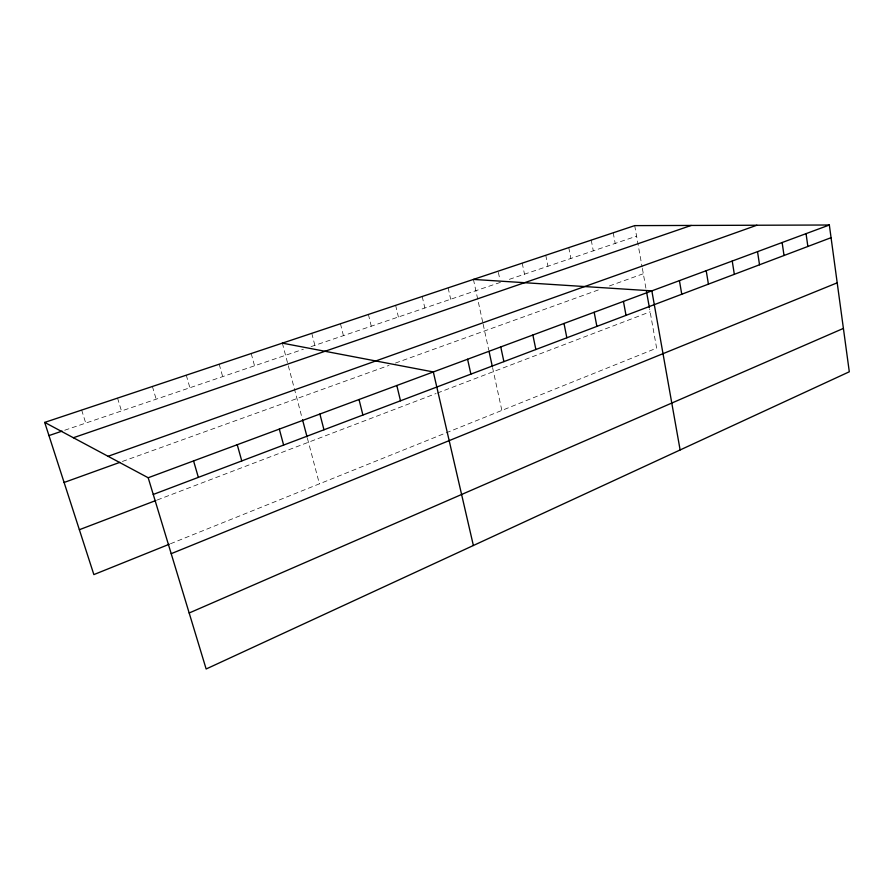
<?xml version="1.0" encoding="UTF-8"?>
<svg xmlns="http://www.w3.org/2000/svg" width="894" height="894" viewBox="0 0 894 894"><rect width="100%" height="100%" fill="white"/><g stroke="black" fill="none" stroke-linecap="round" stroke-linejoin="round"><path stroke-width="0.67" stroke-dasharray="4.47 3.35" d="M170.475 543.764L656.632 348.146L649.636 309.089M157.232 499.992L436.071 393.528M437.356 393.036L650.128 311.805M122.4 461.46L389.058 365.355M395.427 363.065L599.226 289.622M609.429 285.946L643.311 273.732M64.726 430.226L303.39 349.23M311.034 346.637L500.472 282.348M509.323 279.341L636.595 236.15M81.667 410.078L85.746 423.097M117.55 398.109L121.472 410.972M152.405 386.487L156.171 399.193M186.276 375.189L189.886 387.75M219.198 364.204L222.662 376.631M251.214 353.532L254.544 365.814M282.359 343.14L287.969 364.461M288.315 365.769L302.183 418.414M307.413 438.272L319.415 483.833M311.782 333.328L314.867 345.341M340.458 323.762L343.419 335.652M368.406 314.442L371.256 326.198M395.64 305.357L398.389 316.99M422.214 296.495L424.851 308.005M448.129 287.857L450.677 299.244M473.429 279.42L482.861 322.879M483.151 324.22L488.727 349.923M492.56 367.557L501.858 410.424M498.383 272.424L499.947 279.867M522.219 263.138L524.499 274.19M545.765 255.282L547.955 266.233M568.774 247.616L570.875 258.455M591.247 240.117L593.281 250.845M613.228 232.786L615.184 243.414M634.706 225.623L642.115 267.015M642.35 268.368L645.993 288.684"/><path stroke-width="1.34" d="M189.182 612.993L843.4 328.411M171.201 553.677L837.197 282.828M169.201 544.278L93.859 574.596L44.7 422.404L634.706 225.623L829.341 225.009L849.3 371.781L206.145 668.991L148.192 477.754L44.7 422.404M79.365 529.717L155.936 500.484M153.254 494.46L831.062 237.681M148.192 477.754L829.341 225.009M64.1 482.469L119.796 462.388M108.073 456.298L756.872 225.232M73.364 437.736L691.196 225.444M48.958 435.579L62.099 431.12M473.429 279.42L651.849 290.863L680.122 449.961M282.359 343.14L433.322 371.949L473.373 545.508M193.562 460.913L198.356 477.374M237.234 444.709L241.771 460.924M279.319 429.098L283.621 445.067M302.53 419.733L307.067 436.954M319.896 414.045L323.974 429.779M359.03 399.517L362.897 415.028M396.824 385.493L400.49 400.791M467.584 359.232L470.892 374.117M489.029 351.275L492.259 366.205M500.752 346.928L503.892 361.623M532.869 335.015L535.864 349.509M564.002 323.46L566.841 337.776M594.175 312.263L596.879 326.388M623.442 301.401L626.024 315.358M646.474 291.41L649.402 307.726M679.429 280.627L681.753 294.238M706.204 270.692L708.417 284.136M732.231 261.037L734.332 274.324M757.52 251.65L759.531 264.78M782.127 242.52L784.027 255.494M806.053 233.647L807.863 246.465"/></g></svg>
